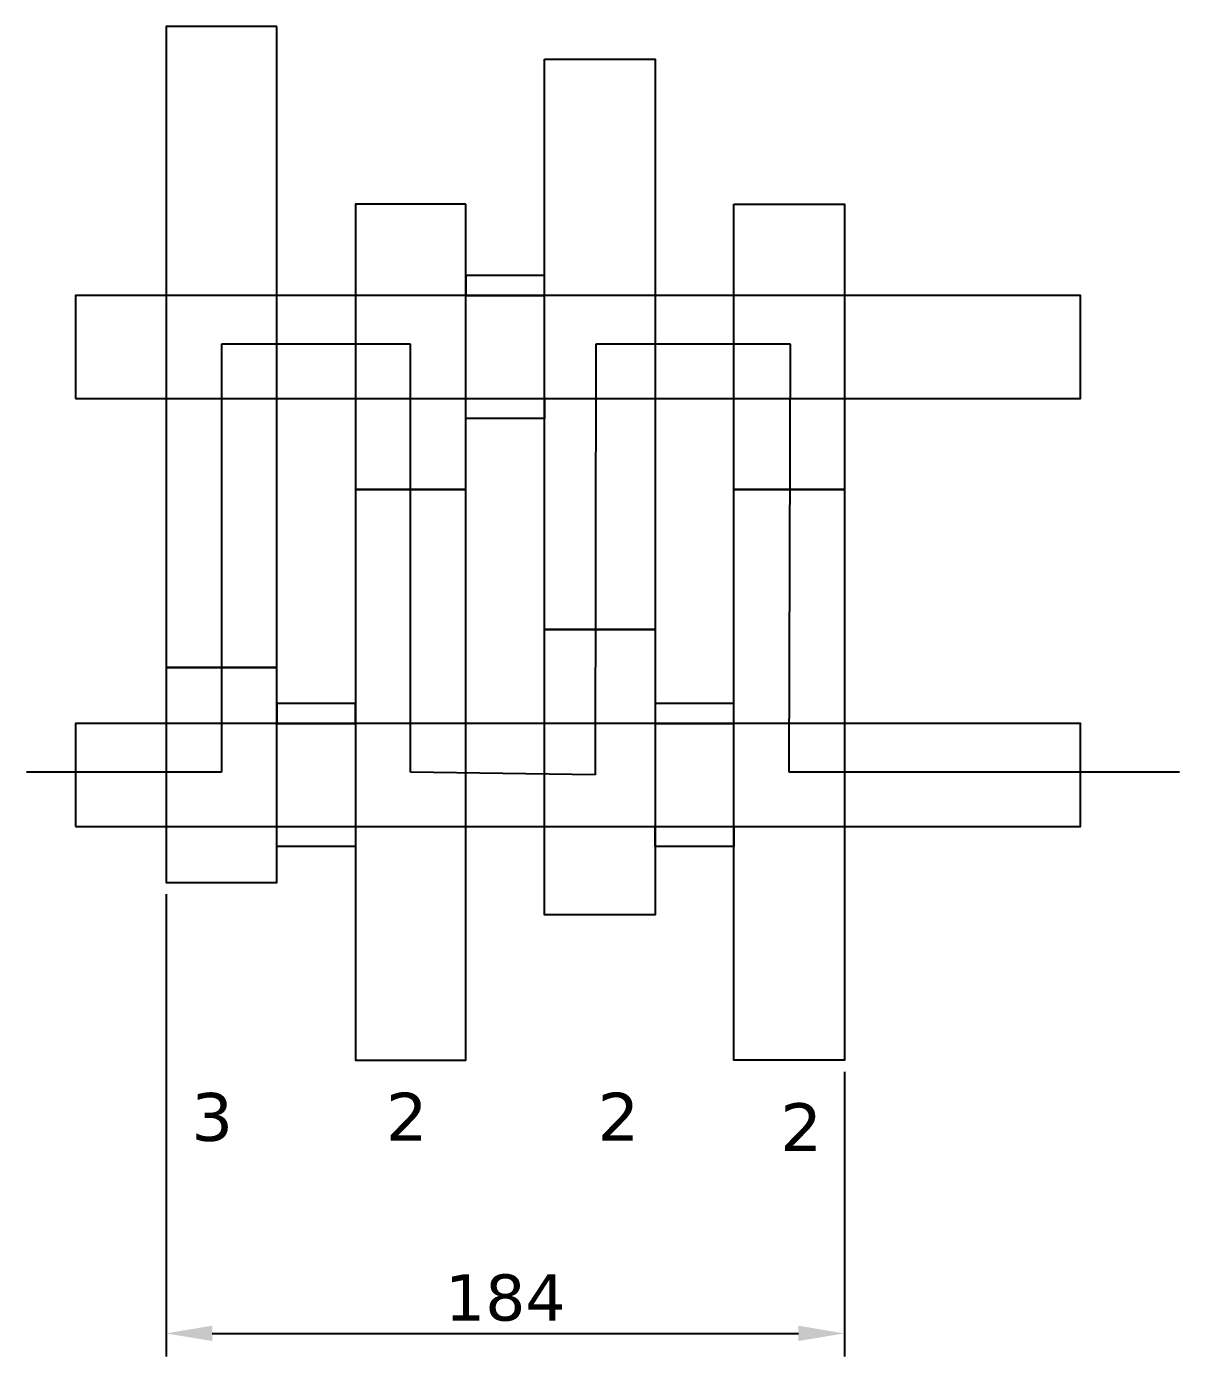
# Model space of a CAD drawing. Extents: x -518 to 2151, y -2845 to -846.
# Drawn here: x 260.3 to 573.2, y -2778.4 to -2417.5 of the extents above; entities that cross this region are included whole.
import ezdxf

# ---------------------------------------------------------------- set-up
doc = ezdxf.new("R2010")
doc.units = 0
doc.layers.get('0').update_dxf_attribs({"linetype": 'CONTINUOUS'})
doc.layers.get('Defpoints').update_dxf_attribs({"linetype": 'CONTINUOUS'})
doc.layers.add('gears', color=5, linetype='CONTINUOUS')
doc.layers.add('green', color=108, linetype='CONTINUOUS')
doc.styles.get("Standard").update_dxf_attribs({"font": 'DejaVuSans.ttf'})
doc.dimstyles.new('ISO-25', dxfattribs={"dimtxt": 2.5, "dimasz": 2.5, "dimexe": 1.25, "dimexo": 0.625, "dimtad": 1, "dimdec": 4, "dimdsep": 46, "dimtxsty": 'Standard', "dimcen": 2.5, "dimadec": 0, "dimazin": 0, "dimtfac": 1, "dimtdec": 4, "dimtmove": 0, "dimatfit": 3, "dimfxl": 1, "dimtolj": 1, "dimtzin": 0, "dimarcsym": 0})

# ---------------------------------------------------------------- blocks, each defined once
blk = doc.blocks.new('*D20')
at = {"layer": 'Defpoints', "color": 0}
for p in [(298.16, -2649.77), (482.24, -2698), (482.24, -2772.11)]:
    blk.add_point(p, dxfattribs=at)
at = {"layer": 'green', "color": 0, "lineweight": -2}
for p, q in [((298.16, -2652.9), (298.16, -2778.36)), ((482.24, -2701.12), (482.24, -2778.36)), ((310.66, -2772.11), (469.74, -2772.11))]:
    blk.add_line(p, q, dxfattribs=at)
at = {"layer": 'green', "color": 0}
for points in [[(310.66, -2770.02), (310.66, -2774.19), (298.16, -2772.11)], [(469.74, -2774.19), (469.74, -2770.02), (482.24, -2772.11)]]:
    blk.add_solid(points, dxfattribs=at)
at = {"layer": 'green', "color": 0, "insert": (390.2, -2762.49), "char_height": 12.5, "attachment_point": 5}
blk.add_mtext('\\A1;184', dxfattribs=at)

msp = doc.modelspace()

# ---------------------------------------------------------------- linework, layer by layer
for points in [[(273.52509, -2518.42517), (546.3299, -2518.42517), (546.3299, -2490.42517), (273.52509, -2490.42517)], [(273.52509, -2634.56981), (546.3299, -2634.56981), (546.3299, -2606.56981), (273.52509, -2606.56981)]]:
    msp.add_lwpolyline(points, close=True)
at = {"layer": 'gears'}
for points in [[(328.16281, -2417.48357), (298.16281, -2417.48357), (298.16281, -2591.36678), (328.16281, -2591.36678)], [(400.87783, -2426.27842), (430.87783, -2426.27842), (430.87783, -2581.13794), (400.87783, -2581.13794)], [(379.52032, -2465.71029), (349.52032, -2465.71029), (349.52032, -2543.14005), (379.52032, -2543.14005)], [(452.23535, -2465.71029), (482.23535, -2465.71029), (482.23535, -2543.14005), (452.23535, -2543.14005)], [(379.52032, -2490.42517), (400.87783, -2490.42517), (400.87783, -2485.0277), (379.52032, -2485.0277)], [(379.52032, -2518.42517), (400.87783, -2518.42517), (400.87783, -2523.82265), (379.52032, -2523.82265)], [(379.52032, -2543.14005), (349.52032, -2543.14005), (349.52032, -2697.99958), (379.52032, -2697.99958)], [(452.23535, -2543.14005), (482.23535, -2543.14005), (482.23535, -2697.99958), (452.23535, -2697.99958)], [(400.87783, -2581.13794), (430.87783, -2581.13794), (430.87783, -2658.5677), (400.87783, -2658.5677)], [(328.16281, -2591.36678), (298.16281, -2591.36678), (298.16281, -2649.77285), (328.16281, -2649.77285)], [(328.16281, -2606.56981), (349.52032, -2606.56981), (349.52032, -2601.17234), (328.16281, -2601.17234)], [(430.87783, -2606.56981), (452.23535, -2606.56981), (452.23535, -2601.17234), (430.87783, -2601.17234)], [(328.16281, -2634.56981), (349.52032, -2634.56981), (349.52032, -2639.96729), (328.16281, -2639.96729)], [(430.87783, -2634.56981), (452.23535, -2634.56981), (452.23535, -2639.96729), (430.87783, -2639.96729)]]:
    msp.add_lwpolyline(points, close=True, dxfattribs=at)
at = {"layer": 'green'}
for p, q in [((313.16281, -2503.70818), (313.16281, -2619.85282)), ((364.52032, -2503.70818), (313.16281, -2503.70818)), ((364.52032, -2619.85282), (364.52032, -2503.70818)), ((414.75891, -2503.70818), (414.57694, -2620.56981)), ((467.58591, -2503.70818), (414.75891, -2503.70818)), ((467.23535, -2619.85282), (467.58591, -2503.70818)), ((313.16281, -2619.85282), (260.2947, -2619.85282)), ((414.57694, -2620.56981), (364.52032, -2619.85282)), ((573.15157, -2619.85282), (467.23535, -2619.85282))]:
    msp.add_line(p, q, dxfattribs=at)

# ---------------------------------------------------------------- texts
at = {"layer": 'gears'}
for s, p in [('3', (305.00462, -2719.8725)), ('2', (357.78715, -2719.80206)), ('2', (415.22853, -2719.80206)), ('2', (464.83956, -2722.64977))]:
    msp.add_text(s, height=13, dxfattribs=at).set_placement(p)

# ---------------------------------------------------------------- dimensions: what is measured, and where the dimension line sits
at = {"layer": 'green'}
dim = msp.add_linear_dim(base=(482.23535, -2772.10505), p1=(298.16281, -2649.77285), p2=(482.23535, -2697.99958), dimstyle='ISO-25', override={"dimscale": 5, "dimrnd": 1, "dimtmove": 2}, dxfattribs=at)
dim.commit()
dim.dimension.update_dxf_attribs({"geometry": '*D20', "text_midpoint": (390.19908, -2762.49231)})

doc.saveas('drawing.dxf')
